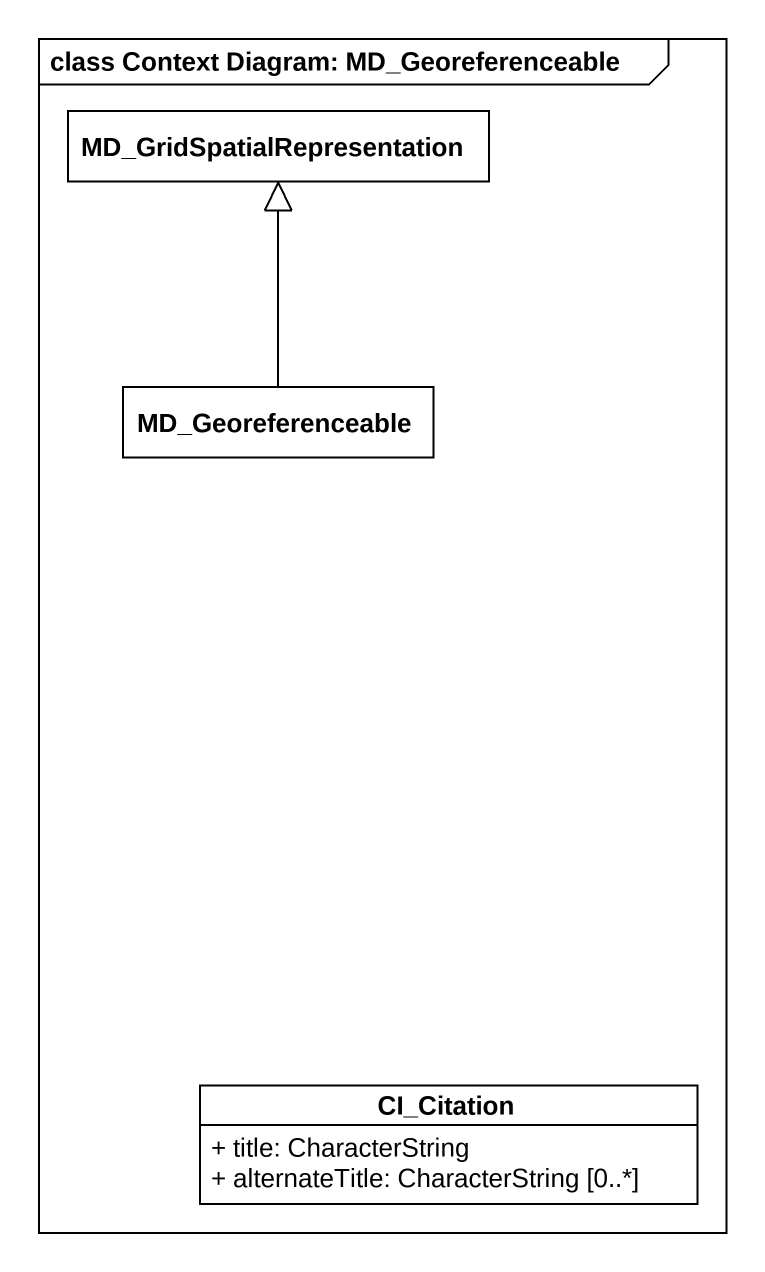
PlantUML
@startuml
mainframe class Context Diagram: MD_Georeferenceable
hide circle
hide empty members
skinparam classAttributeIconSize 0
class MD_GridSpatialRepresentation #FFFFFF
class MD_Georeferenceable #FFFFFF
class CI_Citation #FFFFFF {
  + title: CharacterString
  + alternateTitle: CharacterString [0..*]
}
MD_Georeferenceable -up-|> MD_GridSpatialRepresentation
@enduml
